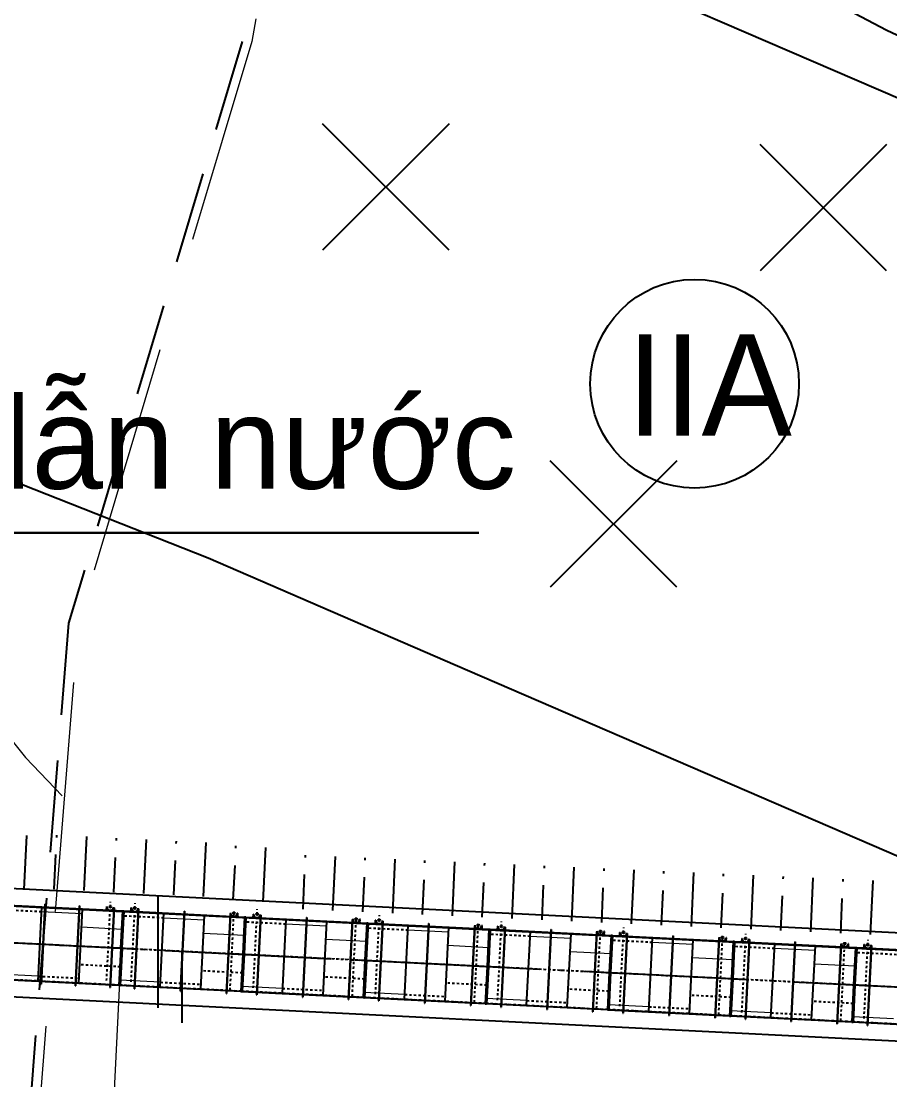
# Model space of a CAD drawing. Header units: inches. Extents: x 444671 to 463716, y 1783086 to 1794968.
# Drawn here: x 458021.66 to 458059.42, y 1787103.37 to 1787149.43 of the extents above; entities that cross this region are included whole.
import ezdxf

# ---------------------------------------------------------------- set-up
doc = ezdxf.new("R2010")
doc.units = ezdxf.units.IN
doc.header["$MEASUREMENT"] = 0
for name, pattern in [('ACAD_ISO04W100', [30, 24, -3, 0, -3]), ('CENTER', [2, 1.25, -0.25, 0.25, -0.25]), ('DASHED', [0.75, 0.5, -0.25]), ('DASHED2', [9.525, 6.35, -3.175]), ('HIDDEN', [0.375, 0.25, -0.125])]:
    doc.linetypes.add(name, pattern=pattern)
for name, color, linetype in [('4', 4, 'Continuous'), ('Bao', 137, 'Continuous'), ('CONGTRINH', 2, 'Continuous'), ('CTTRINH', 4, 'Continuous'), ('Dchat', 33, 'Continuous'), ('Dong', 252, 'HIDDEN'), ('KHUAT', 8, 'DASHED2'), ('Tam', 1, 'CENTER'), ('Text', 3, 'Continuous'), ('Thachhoc', 125, 'Continuous'), ('Tim', 1, 'ACAD_ISO04W100')]:
    doc.layers.add(name, color=color, linetype=linetype)
for name, color, linetype, lineweight in [('doi', 33, 'Continuous', 25), ('KYHIEU', 7, 'Continuous', 15), ('manh', 128, 'Continuous', 15), ('Texdoi', 40, 'Continuous', 15)]:
    doc.layers.add(name, color=color, linetype=linetype, lineweight=lineweight)
doc.styles.add('VNARIAL', font='')
doc.styles.add('VnAvt', font='')
doc.styles.get('VNARIAL').set_extended_font_data('.VnArial')
doc.styles.get('VnAvt').set_extended_font_data('.VnAvant')
doc.linetypes.add('_lA2', pattern='A,2,-0.2,["xx",Standard,S=0.1,R=0,X=-0.1,Y=-0.05],-0.18', length=2.38)
doc.linetypes.add('_lB', pattern='A,2,-0.2,["xxx",Standard,S=0.1,R=0,X=-0.1,Y=-0.05],-0.26', length=2.46)
doc.linetypes.add('_llA', pattern='A,2,-0.2,["xxxx",Standard,S=0.1,R=0,X=-0.1,Y=-0.05],-0.34', length=2.54)
doc.linetypes.add('NEN_DA1', pattern='A,1.5,-0.15,["Y",Standard,S=0.2,R=0,X=-0.15,Y=-0.2],-0.005', length=1.655)
doc.dimstyles.new('1-1', dxfattribs={"dimtxt": 2, "dimasz": 2.5, "dimexe": 1, "dimexo": 0, "dimgap": 1, "dimtad": 1, "dimtoh": 1, "dimdec": 0, "dimzin": 0, "dimdsep": 46, "dimtxsty": 'Standard', "dimcen": 0.09, "dimclrd": 3, "dimclre": 3, "dimclrt": 4, "dimadec": 0, "dimazin": 0, "dimtfac": 1, "dimtdec": 0, "dimtmove": 0, "dimatfit": 0, "dimfxl": 0, "dimtolj": 1, "dimtzin": 0, "dimarcsym": 0})

# ---------------------------------------------------------------- blocks, each defined once
blk = doc.blocks.new('*D149')
at = {"layer": 'Bao', "color": 3, "lineweight": -2, "ltscale": 0.2, "transparency": 16777216}
for p, q in [((-143858, 7204), (-145067, -16950)), ((-74810, 3746), (-76020, -20408)), ((-140823, -15494), (-80098, -18535))]:
    blk.add_line(p, q, dxfattribs=at)
at = {"layer": 'Bao', "color": 3, "ltscale": 0.2, "transparency": 16777216}
for points in [[(-140788, -14800), (-140857, -16187), (-144984, -15285)], [(-80063, -17841), (-80133, -19228), (-75937, -18743)]]:
    blk.add_solid(points, dxfattribs=at)
at = {"layer": 'Defpoints', "color": 0, "ltscale": 0.2, "transparency": 16777216}
for p in [(-143858, 7204), (-74810, 3746), (-75937, -18743)]:
    blk.add_point(p, dxfattribs=at)
at = {"layer": 'Bao', "color": 4, "ltscale": 0.2, "transparency": 16777216, "insert": (-110268, -13177), "char_height": 3333.33, "attachment_point": 5, "rotation": 357.1328}
blk.add_mtext('\\A1;{\\f.VnArial|b0|i0|c0|p34;Ph©n ®o¹n 3}', dxfattribs=at)
blk = doc.blocks.new('*D150')
at = {"layer": 'Bao', "color": 3, "lineweight": -2, "ltscale": 0.2, "transparency": 16777216}
for p, q in [((-74810, 3747), (-76003, -20061)), ((-16385, 820), (-17578, -22987)), ((-71758, -18605), (-21656, -21114))]:
    blk.add_line(p, q, dxfattribs=at)
at = {"layer": 'Bao', "color": 3, "ltscale": 0.2, "transparency": 16777216}
for points in [[(-71723, -17911), (-71793, -19298), (-75919, -18396)], [(-21621, -20421), (-21691, -21808), (-17494, -21323)]]:
    blk.add_solid(points, dxfattribs=at)
at = {"layer": 'Defpoints', "color": 0, "ltscale": 0.2, "transparency": 16777216}
for p in [(-74810, 3747), (-16385, 820), (-17494, -21323)]:
    blk.add_point(p, dxfattribs=at)
at = {"layer": 'Bao', "color": 4, "ltscale": 0.2, "transparency": 16777216, "insert": (-46515, -16023), "char_height": 3333.33, "attachment_point": 5, "rotation": 357.1328}
blk.add_mtext('\\A1;{\\f.VnArial|b0|i0|c0|p34;Ph©n ®o¹n 2}', dxfattribs=at)
blk = doc.blocks.new('A$C491C4D06')
at = {"layer": 'Bao'}
for p, q in [((-80008.6, 5628.9), (-76497, 5453)), ((-78426.8, 2305.6), (-78264.8, 5541.6)), ((-78130.9, 5655), (-78117, 5654.3)), ((-76632.8, 5580), (-76618.8, 5579.3)), ((-75452.9, 5548.9), (-75460.4, 5399.1)), ((-75452.9, 5548.9), (-75432.9, 5547.9)), ((-75432.9, 5547.9), (-75440.4, 5398.1)), ((-75140.8, 5383.1), (-75133.3, 5532.9)), ((-76659.1, 2217.1), (-76497, 5453)), ((-76497.1, 5451.1), (-74729.3, 5362.5)), ((-75134.7, 5505), (-75120.7, 5504.3)), ((-74756.8, 5373.9), (-74838.1, 3750)), ((-74810.3, 3744.5), (-74729.3, 5362.5)), ((-74696.9, 5370.9), (-74778.2, 3747)), ((-74756.8, 5373.9), (-74696.9, 5370.9)), ((-74697.4, 5360.9), (-69418, 5096.5)), ((-74386.2, 5495.5), (-74393.7, 5345.7)), ((-74386.2, 5495.5), (-74366.3, 5494.5)), ((-74366.3, 5494.5), (-74373.8, 5344.7)), ((-74074.1, 5329.7), (-74066.6, 5479.5)), ((-74068.1, 5449.6), (-74054.1, 5448.9)), ((-73115.4, 2041.6), (-72953.5, 5273.6)), ((-72070.6, 5349.5), (-72056.7, 5348.8)), ((-71347.6, 1953.1), (-71185.8, 5185.1)), ((-70073.1, 5249.5), (-70059.2, 5248.8)), ((-70057.7, 5278.7), (-70065.2, 5128.9)), ((-69765.5, 5113.9), (-69758, 5263.7)), ((-69738.1, 5262.7), (-69758, 5263.7)), ((-69745.6, 5112.9), (-69738.1, 5262.7)), ((-69445.4, 5107.9), (-69526.8, 3484)), ((-69499, 3478.5), (-69418, 5096.5)), ((-69385.5, 5104.9), (-69466.8, 3481)), ((-69445.4, 5107.9), (-69385.5, 5104.9)), ((-69386, 5094.9), (-64106.6, 4830.5)), ((-69074.9, 5229.5), (-69082.4, 5079.7)), ((-69074.9, 5229.5), (-69054.9, 5228.5)), ((-69054.9, 5228.5), (-69062.4, 5078.7)), ((-68762.8, 5063.7), (-68755.3, 5213.5)), ((-68756.8, 5183.6), (-68742.8, 5182.9)), ((-66759.3, 5083.5), (-66745.3, 5082.8)), ((-67804.1, 1775.6), (-67642.2, 5007.6)), ((-66036.3, 1687.1), (-65874.4, 4919.1)), ((-64761.8, 4983.5), (-64747.8, 4982.8)), ((-64746.3, 5012.8), (-64753.8, 4862.9)), ((-64454.2, 4847.9), (-64446.7, 4997.7)), ((-64426.7, 4996.7), (-64446.7, 4997.7)), ((-64434.2, 4846.9), (-64426.7, 4996.7)), ((-64134.1, 4841.9), (-64215.4, 3218)), ((-64187.7, 3212.6), (-64106.6, 4830.5)), ((-64074.2, 4838.9), (-64155.5, 3215)), ((-64134.1, 4841.9), (-64074.2, 4838.9)), ((-64074.7, 4828.9), (-58795.3, 4564.5)), ((-63763.5, 4963.5), (-63771, 4813.7)), ((-63763.5, 4963.5), (-63743.6, 4962.5)), ((-63743.6, 4962.5), (-63751.1, 4812.7)), ((-63451.4, 4797.7), (-63443.9, 4947.5)), ((-63445.4, 4917.6), (-63431.5, 4916.9)), ((-62492.7, 1509.7), (-62330.9, 4741.6)), ((-61447.9, 4817.5), (-61434, 4816.8)), ((-60724.9, 1421.1), (-60563.1, 4653.1)), ((-59450.5, 4717.5), (-59436.5, 4716.8)), ((-59435, 4746.8), (-59442.5, 4596.9)), ((-59142.8, 4581.9), (-59135.3, 4731.7)), ((-59115.4, 4730.7), (-59135.3, 4731.7)), ((-59122.9, 4580.9), (-59115.4, 4730.7)), ((-58452.2, 4697.5), (-58459.7, 4547.7)), ((-58452.2, 4697.5), (-58432.2, 4696.5)), ((-58432.2, 4696.5), (-58439.7, 4546.7)), ((-58140.1, 4531.7), (-58132.6, 4681.5)), ((-58134.1, 4651.6), (-58120.1, 4650.9)), ((-58822.7, 4575.9), (-58904.1, 2952)), ((-58876.3, 2946.6), (-58795.3, 4564.5)), ((-58762.8, 4572.9), (-58844.2, 2949)), ((-58822.7, 4575.9), (-58762.8, 4572.9)), ((-58763.3, 4562.9), (-53483.9, 4298.5)), ((-57181.4, 1243.7), (-57019.5, 4475.6)), ((-56136.6, 4551.5), (-56122.6, 4550.8)), ((-55413.6, 1155.1), (-55251.7, 4387.1)), ((-54139.1, 4451.5), (-54125.1, 4450.8)), ((-54123.6, 4480.8), (-54131.1, 4330.9)), ((-53831.5, 4315.9), (-53824, 4465.8)), ((-53804, 4464.8), (-53824, 4465.8)), ((-53811.5, 4314.9), (-53804, 4464.8)), ((-53511.4, 4310), (-53592.7, 2686)), ((-53565, 2680.6), (-53483.9, 4298.5)), ((-53451.5, 4306.9), (-53532.8, 2683)), ((-53511.4, 4310), (-53451.5, 4306.9)), ((-53452, 4297), (-48172.6, 4032.6)), ((-53140.9, 4431.6), (-53148.4, 4281.8)), ((-53140.9, 4431.6), (-53120.9, 4430.6)), ((-53120.9, 4430.6), (-53128.4, 4280.8)), ((-52828.8, 4265.7), (-52821.3, 4415.6)), ((-52822.8, 4385.6), (-52808.8, 4384.9)), ((-51870, 977.7), (-51708.2, 4209.6)), ((-50825.3, 4285.6), (-50811.3, 4284.9)), ((-48827.8, 4185.5), (-48813.8, 4184.8)), ((-48812.3, 4214.8), (-48819.8, 4065)), ((-48520.2, 4050), (-48512.7, 4199.8)), ((-48492.7, 4198.8), (-48512.7, 4199.8)), ((-48500.2, 4049), (-48492.7, 4198.8)), ((-47829.5, 4165.6), (-47837, 4015.7)), ((-47829.5, 4165.6), (-47809.5, 4164.6)), ((-47809.5, 4164.6), (-47817, 4014.7)), ((-47517.4, 3999.7), (-47509.9, 4149.6)), ((-74834.3, 3745.7), (-74915.6, 2121.8)), ((-74802.2, 3748.2), (-74883.9, 2116.2)), ((-74774.4, 3742.7), (-74855.7, 2118.8)), ((-74838.1, 3750), (-74778.2, 3747)), ((-74834.3, 3745.7), (-74774.4, 3742.7)), ((-74802.4, 3744.1), (-74802.3, 3746.1)), ((-50102.2, 889.1), (-49940.4, 4121.1)), ((-48200.1, 4043.9), (-48281.4, 2420)), ((-48253.6, 2414.6), (-48172.6, 4032.6)), ((-48140.1, 4040.9), (-48221.5, 2417)), ((-48200.1, 4043.9), (-48140.1, 4040.9)), ((-48140.6, 4031), (-42861.3, 3766.5)), ((-47511.4, 4119.6), (-47497.4, 4118.9)), ((-46558.7, 711.7), (-46396.8, 3943.6)), ((-45513.9, 4019.5), (-45499.9, 4018.8)), ((-44790.9, 623.1), (-44629, 3855.1)), ((-43516.4, 3919.5), (-43502.4, 3918.8)), ((-43500.9, 3948.8), (-43508.4, 3799)), ((-43208.8, 3784), (-43201.3, 3933.8)), ((-43181.3, 3932.8), (-43201.3, 3933.8)), ((-43188.8, 3783), (-43181.3, 3932.8)), ((-42888.7, 3778), (-42970, 2154)), ((-42942.3, 2148.6), (-42861.3, 3766.5)), ((-42828.8, 3775), (-42910.1, 2151)), ((-42888.7, 3778), (-42828.8, 3775)), ((-42829.3, 3765), (-37549.9, 3500.6)), ((-42518.2, 3899.6), (-42525.7, 3749.8)), ((-42518.2, 3899.6), (-42498.2, 3898.6)), ((-42498.2, 3898.6), (-42505.7, 3748.8)), ((-42206.1, 3733.8), (-42198.6, 3883.6)), ((-42200.1, 3853.6), (-42186.1, 3852.9)), ((-69523, 3479.7), (-69604.3, 1855.8)), ((-69490.8, 3482.2), (-69572.5, 1850.2)), ((-69463, 3476.7), (-69544.4, 1852.8)), ((-69526.8, 3484), (-69466.8, 3481)), ((-69523, 3479.7), (-69463, 3476.7)), ((-69491, 3478.1), (-69490.9, 3480.1)), ((-64211.6, 3213.8), (-64293, 1589.8)), ((-64179.5, 3216.2), (-64261.2, 1584.2)), ((-64151.7, 3210.8), (-64233, 1586.8)), ((-64215.4, 3218), (-64155.5, 3215)), ((-64211.6, 3213.8), (-64151.7, 3210.8)), ((-64179.7, 3212.2), (-64179.6, 3214.2)), ((-58900.3, 2947.8), (-58981.6, 1323.8)), ((-58868.1, 2950.2), (-58949.9, 1318.2)), ((-58840.4, 2944.8), (-58921.7, 1320.8)), ((-58904.1, 2952), (-58844.2, 2949)), ((-58900.3, 2947.8), (-58840.4, 2944.8)), ((-58868.3, 2946.2), (-58868.2, 2948.2)), ((-80194.6, 2394.2), (-76659.1, 2217.1)), ((-53588.9, 2681.8), (-53670.3, 1057.8)), ((-53556.8, 2684.2), (-53638.5, 1052.2)), ((-53529, 2678.8), (-53610.4, 1054.8)), ((-53592.7, 2686), (-53532.8, 2683)), ((-53588.9, 2681.8), (-53529, 2678.8)), ((-53557, 2680.2), (-53556.9, 2682.2)), ((-48277.6, 2415.8), (-48358.9, 791.8)), ((-48245.4, 2418.2), (-48327.2, 786.2)), ((-48217.7, 2412.8), (-48299, 788.8)), ((-48281.4, 2420), (-48221.5, 2417)), ((-48277.6, 2415.8), (-48217.7, 2412.8)), ((-48245.6, 2414.2), (-48245.5, 2416.2)), ((-78305, 2179.4), (-78291, 2178.7)), ((-76806.9, 2104.4), (-76792.9, 2103.7)), ((-76659, 2219.1), (-74915.1, 2131.8)), ((-75308.8, 2029.3), (-75294.8, 2028.6)), ((-74915.6, 2121.8), (-74855.7, 2118.8)), ((-74883.2, 2130.2), (-69603.8, 1865.8)), ((-74242, 1977.9), (-74228, 1977.2)), ((-72244.5, 1877.9), (-72230.5, 1877.2)), ((-69604.3, 1855.8), (-69544.4, 1852.8)), ((-69571.8, 1864.2), (-64292.5, 1599.8)), ((-42966.3, 2149.8), (-43047.6, 525.8)), ((-42934.1, 2152.2), (-43015.8, 520.3)), ((-42906.3, 2146.8), (-42987.7, 522.8)), ((-42970, 2154), (-42910.1, 2151)), ((-42966.3, 2149.8), (-42906.3, 2146.8)), ((-42934.3, 2148.2), (-42934.2, 2150.2)), ((-70247, 1777.8), (-70233, 1777.1)), ((-68930.7, 1711.9), (-68916.7, 1711.2)), ((-66933.2, 1611.9), (-66919.2, 1611.2)), ((-64935.7, 1511.8), (-64921.7, 1511.1)), ((-64293, 1589.8), (-64233, 1586.8)), ((-64260.5, 1598.2), (-58981.1, 1333.8)), ((-63619.3, 1445.9), (-63605.3, 1445.2)), ((-61621.8, 1345.9), (-61607.8, 1345.2)), ((-59624.3, 1245.8), (-59610.3, 1245.1)), ((-58981.6, 1323.8), (-58921.7, 1320.8)), ((-58949.2, 1332.2), (-53669.8, 1067.8)), ((-58308, 1179.9), (-58294, 1179.2)), ((-56310.5, 1079.9), (-56296.5, 1079.2)), ((-54313, 979.8), (-54299, 979.1)), ((-53670.3, 1057.8), (-53610.4, 1054.8)), ((-53637.8, 1066.2), (-48358.4, 801.8)), ((-52996.6, 914), (-52982.6, 913.2)), ((-50999.1, 813.9), (-50985.1, 813.2)), ((-49001.6, 713.9), (-48987.7, 713.2)), ((-48358.9, 791.8), (-48299, 788.8)), ((-48326.5, 800.2), (-43047.1, 535.8)), ((-47685.3, 647.9), (-47671.3, 647.2)), ((-45687.8, 547.9), (-45673.8, 547.2)), ((-43047.6, 525.8), (-42987.7, 522.8)), ((-43015.1, 534.3), (-37735.7, 269.8)), ((-43690.3, 447.9), (-43676.3, 447.2)), ((-42373.9, 382), (-42360, 381.3))]:
    blk.add_line(p, q, dxfattribs=at)
at = {"layer": 'Bao', "ltscale": 0.2}
for p, q in [((-78130.9, 5655), (-78305, 2179.4)), ((-78117, 5654.3), (-78291, 2178.7)), ((-76632.8, 5580), (-76806.9, 2104.4)), ((-76618.8, 5579.3), (-76792.9, 2103.7)), ((-75134.7, 5505), (-75308.8, 2029.3)), ((-75120.7, 5504.3), (-75294.8, 2028.6)), ((-74721.3, 5362.1), (-74697.4, 5360.9)), ((-74068.1, 5449.6), (-74242, 1977.9)), ((-74054.1, 5448.9), (-74228, 1977.2)), ((-72070.6, 5349.5), (-72244.5, 1877.9)), ((-72056.7, 5348.8), (-72230.5, 1877.2)), ((-70073.1, 5249.5), (-70247, 1777.8)), ((-70059.2, 5248.8), (-70233, 1777.1)), ((-69410, 5096.1), (-69386, 5094.9)), ((-68756.8, 5183.6), (-68930.7, 1711.9)), ((-68742.8, 5182.9), (-68916.7, 1711.2)), ((-66759.3, 5083.5), (-66933.2, 1611.9)), ((-66745.3, 5082.8), (-66919.2, 1611.2)), ((-64761.8, 4983.5), (-64935.7, 1511.8)), ((-64747.8, 4982.8), (-64921.7, 1511.1)), ((-64098.6, 4830.1), (-64074.7, 4828.9)), ((-63445.4, 4917.6), (-63619.3, 1445.9)), ((-63431.5, 4916.9), (-63605.3, 1445.2)), ((-61447.9, 4817.5), (-61621.8, 1345.9)), ((-61434, 4816.8), (-61607.8, 1345.2)), ((-59450.5, 4717.5), (-59624.3, 1245.8)), ((-59436.5, 4716.8), (-59610.3, 1245.1)), ((-58134.1, 4651.6), (-58308, 1179.9)), ((-58120.1, 4650.9), (-58294, 1179.2)), ((-58787.3, 4564.1), (-58763.3, 4562.9)), ((-56136.6, 4551.5), (-56310.5, 1079.9)), ((-56122.6, 4550.8), (-56296.5, 1079.2)), ((-54139.1, 4451.5), (-54313, 979.8)), ((-54125.1, 4450.8), (-54299, 979.1)), ((-53475.9, 4298.2), (-53452, 4297)), ((-52822.8, 4385.6), (-52996.6, 914)), ((-52808.8, 4384.9), (-52982.6, 913.2)), ((-50825.3, 4285.6), (-50999.1, 813.9)), ((-50811.3, 4284.9), (-50985.1, 813.2)), ((-48827.8, 4185.5), (-49001.6, 713.9)), ((-48813.8, 4184.8), (-48987.7, 713.2)), ((-48164.6, 4032.2), (-48140.6, 4031)), ((-47511.4, 4119.6), (-47685.3, 647.9)), ((-47497.4, 4118.9), (-47671.3, 647.2)), ((-45513.9, 4019.5), (-45687.8, 547.9)), ((-45499.9, 4018.8), (-45673.8, 547.2)), ((-43516.4, 3919.5), (-43690.3, 447.9)), ((-43502.4, 3918.8), (-43676.3, 447.2)), ((-42853.3, 3766.2), (-42829.3, 3765)), ((-42200.1, 3853.6), (-42373.9, 382)), ((-42186.1, 3852.9), (-42360, 381.3))]:
    blk.add_line(p, q, dxfattribs=at)
at = {"layer": 'Bao'}
for centre in [(-75283.1, 5540.4), (-74216.4, 5487), (-69907.8, 5271.2), (-68905.1, 5221), (-64596.5, 5005.2), (-63593.8, 4955), (-59285.2, 4739.3), (-58282.4, 4689), (-53973.8, 4473.3), (-52971.1, 4423.1), (-48662.5, 4207.3), (-47659.7, 4157.1), (-43351.1, 3941.3), (-42348.4, 3891.1)]:
    blk.add_circle(centre, 40, dxfattribs=at)
for centre in [(-75283.1, 5540.4), (-74216.4, 5487), (-69907.8, 5271.2), (-68905.1, 5221), (-64596.5, 5005.2), (-63593.8, 4955), (-59285.2, 4739.3), (-58282.4, 4689), (-53973.8, 4473.3), (-52971.1, 4423.1), (-48662.5, 4207.3), (-47659.7, 4157.1), (-43351.1, 3941.3), (-42348.4, 3891.1)]:
    blk.add_arc(centre, 150, 357.13284, 177.13284, dxfattribs=at)
at = {"layer": 'KHUAT', "ltscale": 5}
for p, q in [((-80033.6, 5610.1), (-74730.2, 5344.5)), ((-78275.8, 5321.4), (-80043.6, 5409.9)), ((-74802.2, 3748.2), (-74721.3, 5362.1)), ((-72964.5, 5055.4), (-74732.3, 5143.9)), ((-74722.2, 5344.2), (-69418.9, 5078.5)), ((-69490.8, 3482.2), (-69410, 5096.1)), ((-69410.9, 5078.2), (-64107.5, 4812.5)), ((-67653.1, 4789.4), (-69420.9, 4877.9)), ((-64179.5, 3216.2), (-64098.6, 4830.1)), ((-62341.8, 4523.4), (-64109.6, 4611.9)), ((-64099.5, 4812.2), (-58796.2, 4546.6)), ((-58868.1, 2950.2), (-58787.3, 4564.1)), ((-57030.4, 4257.4), (-58798.2, 4345.9)), ((-58788.2, 4546.2), (-53484.8, 4280.6)), ((-53556.8, 2684.2), (-53475.9, 4298.2)), ((-53476.8, 4280.2), (-48173.5, 4014.6)), ((-74810.3, 3744.5), (-74891.2, 2130.6)), ((-51719.1, 3991.4), (-53486.9, 4079.9)), ((-48245.4, 2418.2), (-48164.6, 4032.2)), ((-46407.8, 3725.4), (-48175.5, 3813.9)), ((-48165.5, 4014.2), (-42862.2, 3748.6)), ((-42934.1, 2152.2), (-42853.3, 3766.2)), ((-42854.2, 3748.2), (-37550.8, 3482.6)), ((-69499, 3478.5), (-69579.8, 1864.6)), ((-41096.4, 3459.4), (-42864.2, 3548)), ((-74851.1, 2931.6), (-76618.8, 3020.1)), ((-64187.7, 3212.6), (-64268.5, 1598.6)), ((-58876.3, 2946.6), (-58957.1, 1332.6)), ((-80193.6, 2414.2), (-74890.3, 2148.5)), ((-78415.8, 2525.9), (-76648, 2437.3)), ((-69539.7, 2665.6), (-71307.5, 2754.1)), ((-64228.4, 2399.6), (-65996.2, 2488.1)), ((-53565, 2680.6), (-53645.8, 1066.6)), ((-48253.6, 2414.6), (-48334.5, 800.6)), ((-74915.1, 2131.8), (-74891.2, 2130.6)), ((-74882.3, 2148.2), (-69578.9, 1882.5)), ((-73104.5, 2259.9), (-71336.7, 2171.3)), ((-69603.8, 1865.8), (-69579.8, 1864.6)), ((-69570.9, 1882.2), (-64267.6, 1616.6)), ((-67793.1, 1993.9), (-66025.3, 1905.3)), ((-58917, 2133.6), (-60684.8, 2222.1)), ((-53605.7, 1867.6), (-55373.5, 1956.1)), ((-42942.3, 2148.6), (-43023.1, 534.6)), ((-64292.5, 1599.8), (-64268.5, 1598.6)), ((-64259.6, 1616.2), (-58956.2, 1350.6)), ((-62481.8, 1727.9), (-60714, 1639.3)), ((-57170.4, 1461.9), (-55402.7, 1373.4)), ((-48294.3, 1601.6), (-50062.1, 1690.1)), ((-42983, 1335.6), (-44750.8, 1424.1)), ((-58981.1, 1333.8), (-58957.1, 1332.6)), ((-58948.3, 1350.2), (-53644.9, 1084.6)), ((-53669.8, 1067.8), (-53645.8, 1066.6)), ((-53636.9, 1084.2), (-48333.6, 818.6)), ((-51859.1, 1195.9), (-50091.3, 1107.4)), ((-46547.8, 929.9), (-44780, 841.4)), ((-48358.4, 801.8), (-48334.5, 800.6)), ((-48325.6, 818.2), (-43022.2, 552.6)), ((-43047.1, 535.8), (-43023.1, 534.6)), ((-43014.2, 552.2), (-37710.9, 286.6))]:
    blk.add_line(p, q, dxfattribs=at)
at = {"layer": 'manh', "color": 1, "linetype": 'CENTER', "ltscale": 0.05}
blk.add_line((0.1, 0), (-685750.1, 34342.8), dxfattribs=at)
at = {"layer": 'manh'}
for p, q in [((-76508, 5232.8), (-78275.8, 5321.4)), ((-74769.4, 4561.5), (-76537.2, 4650.1)), ((-71196.7, 4966.8), (-72964.5, 5055.4)), ((-65885.3, 4700.8), (-67653.1, 4789.4)), ((-69458.1, 4295.5), (-71225.9, 4384.1)), ((-60574, 4434.8), (-62341.8, 4523.4)), ((-55262.7, 4168.8), (-57030.4, 4257.4)), ((-64146.7, 4029.5), (-65914.5, 4118.1)), ((-58835.4, 3763.5), (-60603.2, 3852.1)), ((-49951.3, 3902.9), (-51719.1, 3991.4)), ((-44640, 3636.9), (-46407.8, 3725.4)), ((-53524.1, 3497.5), (-55291.8, 3586.1)), ((-48212.7, 3231.6), (-49980.5, 3320.1)), ((-42901.4, 2965.5), (-44669.2, 3054.1)), ((-78415.8, 2525.9), (-80183.6, 2614.4)), ((-73104.5, 2259.9), (-74872.3, 2348.4)), ((-67793.1, 1993.9), (-69560.9, 2082.4)), ((-62481.8, 1727.9), (-64249.6, 1816.4)), ((-57170.4, 1461.9), (-58938.2, 1550.4)), ((-51859.1, 1195.9), (-53626.9, 1284.4)), ((-46547.8, 929.9), (-48315.5, 1018.4)), ((-41236.4, 663.9), (-43004.2, 752.5))]:
    blk.add_line(p, q, dxfattribs=at)
at = {"layer": 'Tam', "ltscale": 3}
for p, q in [((-75443.9, 2330.5), (-75272.2, 5757.2)), ((-74377.2, 2277.1), (-74205.6, 5703.8)), ((-70076.1, 1911.5), (-69904.5, 5338.2)), ((-69065.9, 2011.1), (-68894.2, 5437.8)), ((-64764.8, 1645.5), (-64593.1, 5072.2)), ((-63754.5, 1745.1), (-63582.9, 5171.8)), ((-59453.4, 1379.5), (-59281.8, 4806.2)), ((-58443.2, 1479.1), (-58271.6, 4905.8)), ((-53131.8, 1213.1), (-52960.2, 4639.8)), ((-54142.1, 1113.5), (-53970.5, 4540.2)), ((-48830.7, 847.5), (-48659.1, 4274.2)), ((-47820.5, 947.1), (-47648.9, 4373.8)), ((-80483.8, 4030.7), (-74198, 3715.9)), ((-75172.5, 3764.7), (-68886.7, 3449.9)), ((-43519.4, 581.5), (-43347.8, 4008.2)), ((-42509.1, 681.1), (-42337.5, 4107.9)), ((-69861.2, 3498.7), (-63575.3, 3183.9)), ((-64549.8, 3232.7), (-58264, 2917.9)), ((-59238.5, 2966.7), (-52952.6, 2651.9)), ((-53927.1, 2700.7), (-47641.3, 2385.9)), ((-48615.8, 2434.7), (-42329.9, 2119.9)), ((-43304.4, 2168.8), (-37018.6, 1854))]:
    blk.add_line(p, q, dxfattribs=at)
at = {"layer": 'Tam'}
for p, q in [((-75345.5, 5543.6), (-75220.7, 5537.3)), ((-74278.9, 5490.2), (-74154, 5483.9)), ((-69970.3, 5274.4), (-69845.4, 5268.1)), ((-68967.5, 5224.2), (-68842.7, 5217.9)), ((-64658.9, 5008.4), (-64534.1, 5002.1)), ((-63656.2, 4958.2), (-63531.3, 4951.9)), ((-59347.6, 4742.4), (-59222.7, 4736.1)), ((-58344.9, 4692.2), (-58220, 4685.9)), ((-54036.3, 4476.4), (-53911.4, 4470.1)), ((-53033.5, 4426.2), (-52908.6, 4419.9)), ((-48724.9, 4210.4), (-48600, 4204.1)), ((-47722.2, 4160.2), (-47597.3, 4153.9)), ((-43413.6, 3944.4), (-43288.7, 3938.1)), ((-42410.8, 3894.2), (-42285.9, 3888))]:
    blk.add_line(p, q, dxfattribs=at)
at = {"layer": 'Bao', "ltscale": 0.2}
for p1, p2, distance, text, picture, middle in [((-143857.7, 7204.5), (-74810.3, 3746.4), -22517.8, '{\\f.VnArial|b0|i0|c0|p34;Ph©n ®o¹n 3}', '*D149', (-110268.2, -13177.4)), ((-74810.2, 3746.6), (-16385.5, 820.5), -22170.7, '{\\f.VnArial|b0|i0|c0|p34;Ph©n ®o¹n 2}', '*D150', (-46514.7, -16022.8))]:
    dim = blk.add_aligned_dim(p1=p1, p2=p2, distance=distance, text=text, dimstyle='1-1', override={"dimscale": 1666.666721, "dimlfac": -1}, dxfattribs=at)
    dim.commit()
    dim.dimension.update_dxf_attribs({"geometry": picture, "text_midpoint": middle})

msp = doc.modelspace()

# ---------------------------------------------------------------- linework, layer by layer
at = {"layer": '4', "linetype": 'NEN_DA1', "ltscale": 8}
msp.add_line((458100.8648, 1787107.7053), (457415.1157, 1787141.9927), dxfattribs=at)
msp.add_lwpolyline([(457398.5161, 1787262.3681), (457398.5161, 1787138.1253), (458100.9174, 1787103.0053)], dxfattribs=at)
at = {"layer": 'CONGTRINH', "ltscale": 10}
for points in [[(457415.1468, 1787141.2402), (458100.896, 1787106.9528)], [(457414.987, 1787138.0442), (458100.7362, 1787103.7568)]]:
    msp.add_lwpolyline(points, dxfattribs=at)
at = {"layer": 'CONGTRINH', "color": 3}
msp.add_lwpolyline([(458027.6026, 1787111.3684), (458027.6026, 1787106.5079)], dxfattribs=at)
at = {"layer": 'CTTRINH', "color": 4, "linetype": 'ByBlock'}
for p, q in [((458021.7904, 1787111.6484), (458021.9068, 1787113.9955)), ((458024.3914, 1787111.6044), (458024.5078, 1787113.9515)), ((458026.9882, 1787111.4756), (458027.1046, 1787113.8228)), ((458029.585, 1787111.3469), (458029.7014, 1787113.694)), ((458032.1764, 1787111.1079), (458032.294, 1787113.4804)), ((458035.2125, 1787110.7426), (458035.3173, 1787113.0903)), ((458037.8099, 1787110.6267), (458037.9148, 1787112.9743)), ((458040.4073, 1787110.5107), (458040.5122, 1787112.8584)), ((458043.0048, 1787110.3947), (458043.1096, 1787112.7424)), ((458045.6022, 1787110.2788), (458045.707, 1787112.6264)), ((458048.1996, 1787110.1628), (458048.3044, 1787112.5105)), ((458050.797, 1787110.0468), (458050.9018, 1787112.3945)), ((458053.3944, 1787109.9309), (458053.4992, 1787112.2785)), ((458055.9918, 1787109.8149), (458056.0966, 1787112.1626)), ((458058.5892, 1787109.6989), (458058.6941, 1787112.0466))]:
    msp.add_line(p, q, dxfattribs=at)
at = {"layer": 'Dchat', "color": 3}
msp.add_circle((458050.9371, 1787133.6537), 4.5375, dxfattribs=at)
at = {"layer": 'doi', "linetype": '_llA', "ltscale": 20, "flags": 128}
for points in [[(457430.505, 1787279.0214), (457452.3191, 1787266.105), (457479.1619, 1787252.0847), (457503.087, 1787238.8222), (457508.8055, 1787234.904), (457516.6921, 1787220.1912), (457529.1007, 1787222.0424), (457535.3504, 1787220.2349), (457552.8129, 1787211.3507), (457573.4055, 1787198.847), (457587.895, 1787191.4663), (457604.5499, 1787184.5451), (457613.3264, 1787177.9267), (457628.8631, 1787182.4016), (457647.5776, 1787180.8636), (457677.3826, 1787174.5246), (457708.4856, 1787167.4173), (457723.6713, 1787159.2462), (457744.1714, 1787171.089), (457783.2442, 1787181.1461), (457821.2004, 1787190.0961), (457859.4202, 1787195.8873), (457865.8569, 1787196.5954), (457873.6639, 1787197.1885), (457883.3719, 1787196.807), (457898.6188, 1787194.2142), (457920.678, 1787186.76), (457949.5496, 1787172.1757), (457977.1236, 1787154.6745), (458005.9952, 1787136.201), (458015.8437, 1787131.583), (458029.7929, 1787126.0733), (458040.5286, 1787121.4304)], [(458040.5286, 1787121.4304), (458065.2469, 1787110.7404), (458091.1611, 1787100.2792), (458120.5341, 1787095.6676), (458135.3481, 1787090.399), (458147.5521, 1787085.2275), (458157.7263, 1787080.9135), (458167.5077, 1787077.5228)]]:
    msp.add_lwpolyline(points, dxfattribs=at)
at = {"layer": 'doi', "color": 250, "linetype": 'DASHED', "ltscale": 8}
msp.add_lwpolyline([(458035.2779, 1787171.5109), (458031.2692, 1787148.5434), (458023.7194, 1787123.239), (458021.9739, 1787101.3999), (458021.9248, 1787100.0511)], dxfattribs=at)
at = {"layer": 'doi', "linetype": '_lA2', "ltscale": 20, "flags": 128}
msp.add_lwpolyline([(458040.5286, 1787158.9229), (458059.2956, 1787149.033), (458069.0574, 1787144.4808), (458084.2173, 1787137.8798), (458091.8641, 1787134.8721), (458100.5684, 1787131.7832), (458105.6119, 1787131.9458), (458120.2154, 1787131.93), (458128.3502, 1787131.2797), (458136.8104, 1787129.9791), (458138.112, 1787129.3288), (458141.1219, 1787128.1908), (458149.4462, 1787126.8805), (458154.0017, 1787126.3116), (458156.8941, 1787124.9407), (458159.1267, 1787125.7425), (458161.8111, 1787125.7425), (458174.1761, 1787124.198), (458179.7079, 1787123.4665), (458193.1805, 1787121.3351), (458200.5019, 1787120.2784), (458205.4642, 1787118.4088), (458214.3312, 1787113.8567), (458225.514, 1787108.3108), (458230.6389, 1787106.9289), (458240.6448, 1787104.1651), (458245.394, 1787103.3745), (458247.2787, 1787103.7169), (458253.7325, 1787105.2578), (458258.3587, 1787107.027), (458264.6983, 1787109.0815), (458269.3245, 1787110.4512), (458270.1812, 1787110.5083), (458272.6371, 1787110.2229), (458280.5332, 1787108.7681), (458282.8784, 1787107.8237), (458283.8486, 1787107.1374), (458284.3052, 1787106.6873), (458285.1177, 1787106.9304), (458287.7855, 1787106.594), (458290.3603, 1787106.1116)], dxfattribs=at)
at = {"layer": 'doi', "linetype": '_lB', "ltscale": 20, "flags": 128}
msp.add_lwpolyline([(458040.5286, 1787154.396), (458062.8059, 1787144.7894), (458073.0741, 1787140.5644), (458084.4793, 1787134.3055), (458091.0228, 1787129.98), (458096.2576, 1787127.0628), (458100.2844, 1787126.1575), (458103.1031, 1787126.3586), (458112.1634, 1787128.5717), (458116.8948, 1787129.8794), (458120.6196, 1787130.483), (458123.7403, 1787130.0806), (458133.6321, 1787128.74), (458138.0847, 1787127.7513), (458141.4773, 1787126.6919), (458145.976, 1787125.5571), (458149.7304, 1787124.1355), (458152.2421, 1787122.9671), (458153.7577, 1787122.015)], dxfattribs=at)
at = {"layer": 'Dong', "color": 3, "ltscale": 6}
for p, q in [((458023.093, 1787111.6688), (458023.2094, 1787114.0159)), ((458025.6898, 1787111.54), (458025.8062, 1787113.8871)), ((458028.2866, 1787111.4113), (458028.403, 1787113.7584)), ((458030.8792, 1787111.1977), (458030.9956, 1787113.5448)), ((458033.9138, 1787110.8006), (458034.0186, 1787113.1483)), ((458036.5112, 1787110.6847), (458036.616, 1787113.0323)), ((458039.1086, 1787110.5687), (458039.2135, 1787112.9163)), ((458041.7061, 1787110.4527), (458041.8109, 1787112.8004)), ((458044.3035, 1787110.3368), (458044.4083, 1787112.6844)), ((458046.9009, 1787110.2208), (458047.0057, 1787112.5684)), ((458049.4983, 1787110.1048), (458049.6031, 1787112.4525)), ((458052.0957, 1787109.9888), (458052.2005, 1787112.3365)), ((458054.6931, 1787109.8729), (458054.7979, 1787112.2205)), ((458057.2905, 1787109.7569), (458057.3953, 1787112.1046))]:
    msp.add_line(p, q, dxfattribs=at)
at = {"layer": 'Dong', "color": 140, "ltscale": 30}
msp.add_line((458028.6603, 1787038.3548), (458028.6603, 1787108.9625), dxfattribs=at)
at = {"layer": 'KYHIEU', "linetype": 'DASHED', "lineweight": 13, "ltscale": 20, "flags": 128}
for points in [[(458034.435, 1787164.3094), (458031.6833, 1787148.5434), (458024.1335, 1787123.239), (458022.3879, 1787101.3999), (458021.9548, 1787089.4826), (458017.7426, 1787065.3488), (458010.1928, 1787040.0443), (458010.0465, 1787038.2147)], [(457938.005, 1787021.8583), (458009.1205, 1787117.5474), (458011.9237, 1787121.3333), (458015.1802, 1787123.7562), (458017.6085, 1787123.3776), (458019.5005, 1787122.0147), (458020.2591, 1787119.3646), (458021.8503, 1787117.3959), (458023.4415, 1787115.7276)]]:
    msp.add_lwpolyline(points, dxfattribs=at)
at = {"layer": 'Text', "color": 140, "linetype": 'ByBlock', "lineweight": 30}
msp.add_line((458041.5578, 1787127.1644), (457995.0867, 1787127.1644), dxfattribs=at)
at = {"layer": 'Thachhoc'}
for points in [[(458040.258, 1787139.4624), (458034.7595, 1787144.9609)], [(458040.258, 1787144.9609), (458034.7595, 1787139.4624)], [(458059.2813, 1787138.5712), (458053.7828, 1787144.0697)], [(458059.2813, 1787144.0697), (458053.7828, 1787138.5712)], [(458050.1598, 1787124.797), (458044.6613, 1787130.2955)], [(458050.1598, 1787130.2955), (458044.6613, 1787124.797)]]:
    msp.add_lwpolyline(points, dxfattribs=at)
at = {"layer": 'Tim', "ltscale": 0.3}
msp.add_lwpolyline([(457400.8161, 1787140.3548), (458100.8161, 1787105.3548)], dxfattribs=at)

# ---------------------------------------------------------------- block references
at = {"layer": 'Texdoi', "xscale": 0.0009999999892897904, "yscale": 0.0009999999310821295, "zscale": 0.001}
msp.add_blockref('A$C491C4D06', (458100.8161, 1787105.3548), dxfattribs=at)

# ---------------------------------------------------------------- texts
at = {"layer": 'Dchat', "color": 3, "style": 'VnAvt'}
msp.add_text('IIA', height=4.4, dxfattribs=at).set_placement((458047.9701, 1787131.3966))
at = {"layer": 'Text', "color": 3, "linetype": 'ByBlock', "lineweight": 30, "insert": (458019.4426, 1787131.0577), "char_height": 4, "attachment_point": 5, "style": 'VNARIAL'}
msp.add_mtext('Tim hÇm dÉn n\xadíc', dxfattribs=at)

doc.saveas('drawing.dxf')
